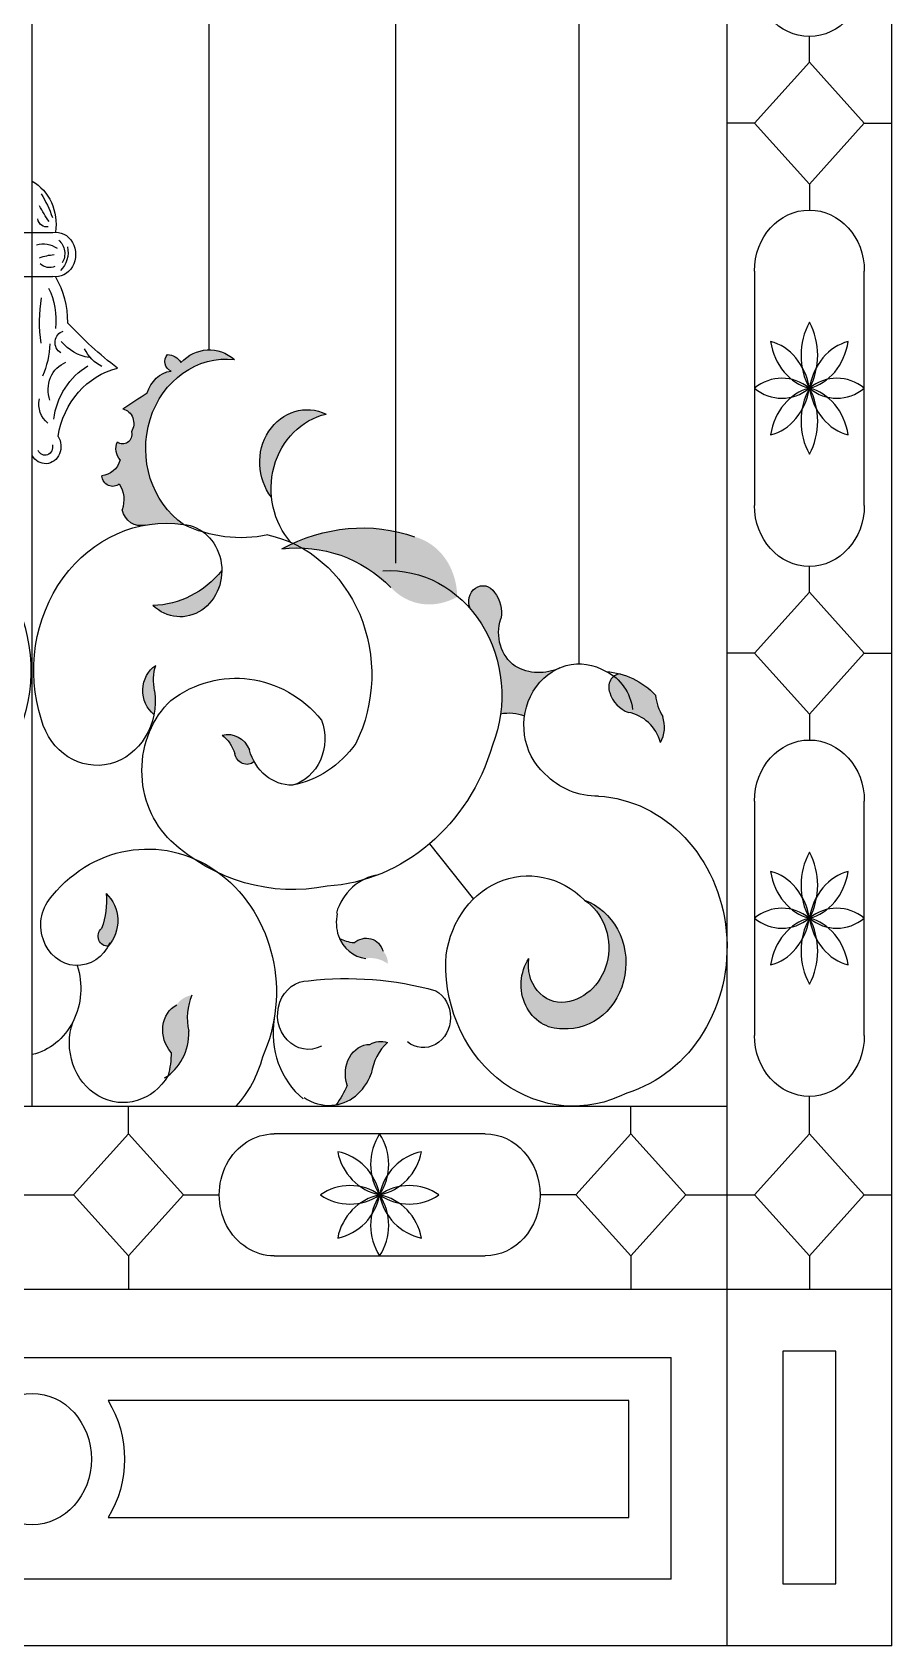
# Model space of a CAD drawing. Header units: inches. Extents: x -12530 to 36157, y 78659 to 110077.
# Drawn here: x 18102 to 18782, y 94033 to 95311 of the extents above; entities that cross this region are included whole.
import ezdxf

# ---------------------------------------------------------------- set-up
doc = ezdxf.new("R2010")
doc.units = ezdxf.units.IN
doc.header["$MEASUREMENT"] = 0
doc.layers.add('freecads.com', color=7, linetype='Continuous')

msp = doc.modelspace()

# ---------------------------------------------------------------- hatches: boundary and pattern name
at = {"layer": 'freecads.com'}
h = msp.add_hatch(color=256, dxfattribs=at)
edge = h.paths.add_edge_path()
edge.add_ellipse((18207.72315968968, 94805.46866139612), major_axis=(-4.5854e-12, 116.5835877526698), ratio=0.9000000000000405, start_angle=-6.717731188729216, end_angle=9.26898986145664)
edge.add_ellipse((18187.484319753, 94937.12851185323), major_axis=(1.4206e-12, 17.03069006768392), ratio=0.9000000000000301, start_angle=106.8556122355607, end_angle=185.1172944155285, ccw=False)
edge.add_ellipse((18155.24168733367, 94940.82110228678), major_axis=(-2.0308e-12, 21.04608677925461), ratio=0.9000000000001914, start_angle=244.9095590815732, end_angle=308.943239096976)
edge.add_ellipse((18165.26984415263, 94960.84599027182), major_axis=(2.5144e-12, 9.643829878263347), ratio=0.9000000000002799, start_angle=98.73984639412112, end_angle=214.6800453834024, ccw=False)
edge.add_ellipse((18155.39856049531, 94978.0665208842), major_axis=(-2.6198e-12, 18.59619225577659), ratio=0.9000000000001048, start_angle=183.9296970914239, end_angle=249.6263992453699)
edge.add_ellipse((18178.72953815426, 94980.86602040978), major_axis=(8.9505e-12, 12.01058955592117), ratio=0.9000000000005918, start_angle=60.021901124770125, end_angle=139.3789961253951, ccw=False)
edge.add_ellipse((18173.40892487778, 94992.50120788936), major_axis=(6.139e-13, 7.730871376372395), ratio=0.9000000000001046, start_angle=144.9935441480947, end_angle=284.9260494996053)
edge.add_ellipse((18171.46963569742, 95000.95003051937), major_axis=(-1.19758e-11, 11.73514588659041), ratio=0.9000000000001639, start_angle=232.642620016947, end_angle=350.4584289200989)
edge.add_ellipse((18309.51203697264, 94781.3897204357), major_axis=(-7.43843e-11, 276.1786654738967), ratio=0.9000000000000699, start_angle=385.61757893406786, end_angle=390.4958478961771, ccw=False)
edge.add_ellipse((18214.83007040834, 95016.7377189741), major_axis=(-1.56954e-11, 26.04826038290694), ratio=0.9000000000000602, start_angle=367.33515975322933, end_angle=429.2778540634089, ccw=False)
edge.add_ellipse((18213.80100919742, 95050.04660668003), major_axis=(4.0607e-12, 7.941785819244253), ratio=0.8999999999998554, start_angle=42.95399225192102, end_angle=163.0680128390384, ccw=False)
edge.add_ellipse((18208.41432216504, 95040.74796876324), major_axis=(3.9689e-12, 14.82096985980082), ratio=0.9000000000000627, start_angle=307.8523188130344, end_angle=359.04237948570943, ccw=False)
edge.add_ellipse((18241.81346227236, 95023.13826498901), major_axis=(-5.1392e-12, 36.12050366511682), ratio=0.9000000000000133, start_angle=324.9406769990343, end_angle=400.7193260942011, ccw=False)
edge.add_ellipse((18255.26096876719, 94981.10656648409), major_axis=(9.36e-12, 70.89024083653008), ratio=0.9000000000000923, start_angle=-5.300160944402986, end_angle=150.5340839593315)
h = msp.add_hatch(color=256, dxfattribs=at)
edge = h.paths.add_edge_path()
edge.add_ellipse((18319.26202529188, 94970.1643779363), major_axis=(-2.139e-12, 41.74178079067903), ratio=0.9000000000000634, start_angle=-21.532625905498207, end_angle=134.379253564923, ccw=False)
edge.add_ellipse((18345.02855956123, 94949.24814959188), major_axis=(-6.0754e-12, 60.32472191662698), ratio=0.9000000000000706, start_angle=10.23801905301842, end_angle=97.04882881772107)
h = msp.add_hatch(color=256, dxfattribs=at)
edge = h.paths.add_edge_path()
edge.add_ellipse((18302.23257349666, 94769.07448162435), major_axis=(38.92548546255083, 129.0627295193005), ratio=0.8718114887687981, start_angle=337.5387016340217, end_angle=378.1222940538711, ccw=False)
edge.add_ellipse((18419.46900007288, 94910.23822797133), major_axis=(15.32011197602117, 50.79591030576071), ratio=0.871811488769328, start_angle=155.8886485557708, end_angle=218.6154081667703)
edge.add_ellipse((18389.92800826605, 94858.70359293302), major_axis=(15.7478774762002, 52.2142248723132), ratio=0.8718114887690873, start_angle=-67.22055746691537, end_angle=1.48337825131127)
edge.add_ellipse((18352.3208228638, 94757.74948307194), major_axis=(46.82047505431898, 155.2396389174548), ratio=0.8718114887691873, start_angle=-1.923917459964367, end_angle=37.04626844481012)
h = msp.add_hatch(color=256, dxfattribs=at)
edge = h.paths.add_edge_path()
edge.add_ellipse((18218.74895480167, 94884.55827799143), major_axis=(-4.94e-12, 36.62144581180493), ratio=0.9000000000001168, start_angle=142.1254901543923, end_angle=270.00000000010164, ccw=False)
edge.add_ellipse((18195.75434958826, 94940.40586065804), major_axis=(-1.84772e-11, 83.57144620622188), ratio=0.9000000000000756, start_angle=180.990040176504, end_angle=225.0544885564931)
h = msp.add_hatch(color=256, dxfattribs=at)
edge = h.paths.add_edge_path()
edge.add_ellipse((18478.72258771044, 94728.93929006469), major_axis=(1.31852e-11, 42.85655049576289), ratio=0.899999999999661, start_angle=-17.37338950025716, end_angle=8.447245256461791)
edge.add_ellipse((18384.24593692359, 94785.54683749181), major_axis=(-3.4047e-12, 99.03776540563756), ratio=0.9000000000000746, start_angle=260.775934715958, end_angle=316.6914325356056)
edge.add_ellipse((18458.4104470174, 94860.14553976653), major_axis=(-3.27374e-11, 12.43371921793231), ratio=0.9000000000009851, start_angle=-52.7547761774444, end_angle=122.6256027591765, ccw=False)
edge.add_ellipse((18451.90090232868, 94851.25624109268), major_axis=(7.8853e-12, 23.64741839940155), ratio=0.9000000000001669, start_angle=256.8798889739799, end_angle=315.300328021169, ccw=False)
edge.add_ellipse((18498.85541321214, 94835.19213943942), major_axis=(-2.7358e-12, 31.11705245623727), ratio=0.9000000000000778, start_angle=66.77778840944248, end_angle=150.4310089923047)
edge.add_ellipse((18502.83909903288, 94849.15523751013), major_axis=(-8.7958e-12, 45.44047698580534), ratio=0.9000000000001911, start_angle=154.8451926545483, end_angle=198.5385522371447)
edge.add_ellipse((18534.738557442, 94761.93301233012), major_axis=(2.18455e-11, 48.74596068857449), ratio=0.9000000000000641, start_angle=21.53945961258819, end_angle=80.20184248678468)
h = msp.add_hatch(color=256, dxfattribs=at)
edge = h.paths.add_edge_path()
edge.add_ellipse((18229.57734425249, 94797.85745484175), major_axis=(-4.7367e-12, 35.4951066542811), ratio=0.9000000000000072, start_angle=68.93400498987563, end_angle=105.2221253024186)
edge.add_ellipse((18152.94359086296, 94781.57599571662), major_axis=(5.7577e-12, 51.27496435613957), ratio=0.9000000000004758, start_angle=256.1697035932841, end_angle=279.75232032412583, ccw=False)
edge.add_ellipse((18210.21893553103, 94789.4748735479), major_axis=(-5.3132e-12, 23.34560863934747), ratio=0.9000000000000223, start_angle=28.413794350555804, end_angle=147.238640839223, ccw=False)
h = msp.add_hatch(color=256, dxfattribs=at)
edge = h.paths.add_edge_path()
edge.add_ellipse((18579.62704216065, 94794.34976522428), major_axis=(-9.244376083837063, 21.82649922807304), ratio=0.9194256280261436, start_angle=84.1093875071391, end_angle=141.7391165750509, ccw=False)
edge.add_ellipse((18568.59807540996, 94791.53187665851), major_axis=(-4.43394871399843, 10.46880582309304), ratio=0.9194256280254974, start_angle=345.23011914559913, end_angle=447.08364880403667, ccw=False)
edge.add_ellipse((18556.21683952799, 94743.8588335044), major_axis=(-23.97241523516589, 56.60023974396677), ratio=0.9194256280234485, start_angle=294.18799935249876, end_angle=326.67426771039095, ccw=False)
edge.add_ellipse((18628.62826359772, 94787.27692524044), major_axis=(-14.07196300887336, 33.22470732003814), ratio=0.9194256280197137, start_angle=69.51201642746857, end_angle=100.1990422773491)
edge.add_ellipse((18578.58987905308, 94762.13324791483), major_axis=(-9.859864983819248, 23.27970362792934), ratio=0.9194256280237061, start_angle=213.148531929198, end_angle=264.44727108964236, ccw=False)
edge.add_ellipse((18570.50897701352, 94741.0851872991), major_axis=(-12.46583806526387, 29.43255471589612), ratio=0.9194256280233375, start_angle=261.4412234721786, end_angle=331.4204012319763)
h = msp.add_hatch(color=256, dxfattribs=at)
edge = h.paths.add_edge_path()
edge.add_ellipse((18237.2454770661, 94730.25468204872), major_axis=(-4.05925e-11, 28.99404356354173), ratio=0.90000000000006, start_angle=-69.14636885216213, end_angle=-31.44499319461921)
edge.add_ellipse((18256.38807732061, 94733.83497477438), major_axis=(3.652e-12, 20.99998033339152), ratio=0.9000000000001, start_angle=297.09651340306937, end_angle=372.3789630265686, ccw=False)
edge.add_ellipse((18307.60746619896, 94754.04850971782), major_axis=(1.938741e-10, 39.52441947760776), ratio=0.9000000000007753, start_angle=108.554809609861, end_angle=124.5923893996712)
edge.add_ellipse((18271.56972752647, 94742.08682434505), major_axis=(5.4836e-12, 10.98310402375766), ratio=0.9000000000000895, start_angle=104.1426395385052, end_angle=213.2095636643839, ccw=False)
h = msp.add_hatch(color=256, dxfattribs=at)
edge = h.paths.add_edge_path()
edge.add_ellipse((18144.09371188614, 94607.18157960144), major_axis=(5.7353e-12, 28.02075723601832), ratio=0.9000000000000872, start_angle=221.6662526997738, end_angle=323.4876510018291, ccw=False)
edge.add_ellipse((18160.99250615937, 94595.10855953331), major_axis=(6.3114e-12, 7.906331897012716), ratio=0.8999999999999021, start_angle=36.02932832403633, end_angle=186.0536698180504, ccw=False)
edge.add_ellipse((18110.72259475953, 94622.70146912262), major_axis=(-4.794e-13, 55.21963327827626), ratio=0.8999999999999081, start_angle=244.9097059920427, end_angle=277.0640736111133)
h = msp.add_hatch(color=256, dxfattribs=at)
edge = h.paths.add_edge_path()
edge.add_ellipse((18524.70208803444, 94573.83783891203), major_axis=(-4.24875e-11, 52.13951056969467), ratio=0.9000000000000161, start_angle=176.3813482415791, end_angle=344.19065453909406, ccw=False)
edge.add_ellipse((18519.90706996005, 94556.55227569032), major_axis=(-1.14696e-11, 34.76597881352491), ratio=0.9000000000001162, start_angle=50.25797869055867, end_angle=182.4828584501136, ccw=False)
edge.add_ellipse((18520.93805803116, 94572.03984965303), major_axis=(-6.0725e-12, 29.46909751154169), ratio=0.9000000000000627, start_angle=78.42557814748938, end_angle=185.4929446251343)
edge.add_ellipse((18518.82979986528, 94586.01121807925), major_axis=(-1.62877e-11, 43.61845059917528), ratio=0.900000000000085, start_angle=186.494373397492, end_angle=332.0208406989598)
h = msp.add_hatch(color=256, dxfattribs=at)
edge = h.paths.add_edge_path()
edge.add_ellipse((18369.83964969074, 94572.25138270821), major_axis=(5.009864738682519, 13.88714289861409), ratio=0.8893395283119946, start_angle=-66.18053301609322, end_angle=-21.54663952724054)
edge.add_ellipse((18365.00098007631, 94576.91864291538), major_axis=(5.694476751295201, 15.7848597721224), ratio=0.8893395283098342, start_angle=-46.85271922235672, end_angle=54.2737209156343)
edge.add_ellipse((18364.21826231642, 94635.43262565498), major_axis=(15.81863385901831, 43.84861474632319), ratio=0.889339528326252, start_angle=175.4756701292507, end_angle=189.9479575073554, ccw=False)
edge.add_ellipse((18370.46973922618, 94608.0881228241), major_axis=(10.56747005852948, 29.29260058649094), ratio=0.8893395283121519, start_angle=140.4796338380735, end_angle=190.8278062491492)
edge.add_ellipse((18367.31224744795, 94548.93922663949), major_axis=(9.898040700265534, 27.43696941750098), ratio=0.8893395283103689, start_angle=346.65007889013043, end_angle=383.2393994338501, ccw=False)
h = msp.add_hatch(color=256, dxfattribs=at)
edge = h.paths.add_edge_path()
edge.add_ellipse((18231.54720209881, 94527.47659701026), major_axis=(-6.658111742019363, 20.13135067379417), ratio=0.8798393222570782, start_angle=-8.925071848535813, end_angle=31.1650845089606)
edge.add_ellipse((18226.40851942673, 94519.05967057598), major_axis=(-7.567961312495769, 22.88235598409579), ratio=0.8798393222577274, start_angle=7.278185127621989, end_angle=118.8275751387476)
edge.add_ellipse((18151.83974399885, 94507.91297718837), major_axis=(-21.02296914510472, 63.56468328225576), ratio=0.8798393222500511, start_angle=229.791309642161, end_angle=247.0877720047407, ccw=False)
edge.add_ellipse((18185.68978710361, 94522.3984583279), major_axis=(-14.04417088098602, 42.4637104160437), ratio=0.879839322258338, start_angle=193.79821151882, end_angle=248.1661357135966)
edge.add_ellipse((18261.73664358502, 94527.44254789728), major_axis=(-13.15449906295414, 39.77371420460613), ratio=0.8798393222580411, start_angle=399.8635129521614, end_angle=443.43469232974684, ccw=False)
h = msp.add_hatch(color=256, dxfattribs=at)
edge = h.paths.add_edge_path()
edge.add_ellipse((18378.2357426914, 94490.23295310268), major_axis=(-3.392412962202347, 21.37884641057298), ratio=0.8442340252850884, start_angle=-21.59777630905757, end_angle=16.64558379523673)
edge.add_ellipse((18370.43308146818, 94484.91483771068), major_axis=(-3.855995671003723, 24.30032549848736), ratio=0.8442340252841631, start_angle=-5.700698225543698, end_angle=102.774144355799)
edge.add_ellipse((18298.35122994714, 94508.88370786377), major_axis=(-10.71153440866271, 67.50364757089142), ratio=0.8442340252845262, start_angle=213.7470164459461, end_angle=229.9077664985274, ccw=False)
edge.add_ellipse((18334.56632618061, 94506.59205751232), major_axis=(-7.155726606356456, 45.0950936038493), ratio=0.8442340252861256, start_angle=180.5008296908084, end_angle=230.9341419176615)
edge.add_ellipse((18405.73286271618, 94476.38582893656), major_axis=(-6.70242478082758, 42.23840421529459), ratio=0.8442340252848799, start_angle=384.6267560571625, end_angle=425.7915198135081, ccw=False)

# ---------------------------------------------------------------- linework, layer by layer
for p, q in [((18651.69142750926, 94033.30365418523), (18651.69142750926, 96566.19743068157)), ((18782.07378122442, 94033.30365418523), (18782.07378122442, 96566.19743068157)), ((18101.65584603498, 94460.5349116082), (18101.65584603498, 96421.32814877453)), ((18534.738557442, 94810.67897302256), (18534.738557442, 96286.82343528025)), ((18389.56628093696, 94890.44871188934), (18389.56628093696, 96053.22444744674)), ((18241.81346227236, 95059.25876865687), (18241.81346227236, 95966.04866136528)), ((18716.88260436741, 95287.02534298637), (18716.88260436741, 95307.41034399535)), ((18673.38600206668, 95238.69578487574), (18716.88260436741, 95287.02534298637)), ((18716.88260436741, 95287.02534298637), (18760.37920666698, 95238.69578487574)), ((18673.38600206668, 95238.69578487574), (18651.69142750926, 95238.69578487574)), ((18716.88260436741, 95190.36622676512), (18673.38600206668, 95238.69578487574)), ((18760.37920666698, 95238.69578487574), (18716.88260436741, 95190.36622676512)), ((18760.37920666698, 95238.69578487574), (18782.07378122442, 95238.69578487574)), ((18716.88260436741, 95190.36622676512), (18716.88260436741, 95169.98122575143)), ((18085.50097528218, 95152.32255669976), (18117.81071678897, 95152.32255669976)), ((18085.50097528218, 95117.24979318683), (18117.81071678897, 95117.24979318683)), ((18673.38600206668, 95121.65166764554), (18673.38600206668, 94936.14420654546)), ((18760.37920666698, 94936.14420654546), (18760.37920666698, 95121.65166764554)), ((18716.88260436741, 94867.42964742587), (18716.88260436741, 94887.81464843484)), ((18673.38600206668, 94819.10008931524), (18716.88260436741, 94867.42964742587)), ((18716.88260436741, 94867.42964742587), (18760.37920666698, 94819.10008931524)), ((18673.38600206668, 94819.10008931524), (18651.69142750926, 94819.10008931524)), ((18716.88260436741, 94770.77053120462), (18673.38600206668, 94819.10008931524)), ((18760.37920666698, 94819.10008931524), (18716.88260436741, 94770.77053120462)), ((18760.37920666698, 94819.10008931524), (18782.07378122442, 94819.10008931524)), ((18716.88260436741, 94770.77053120462), (18716.88260436741, 94750.38553019095)), ((18673.38600206668, 94702.05597208503), (18673.38600206668, 94516.54851098495)), ((18760.37920666698, 94516.54851098495), (18760.37920666698, 94702.05597208503)), ((18416.09806761715, 94668.0650592061), (18450.88054072172, 94624.48147945097)), ((18716.88260436741, 94438.60194741082), (18716.88260436741, 94468.21895287433)), ((17551.6202645607, 94460.5349116082), (18651.69142750926, 94460.5349116082)), ((18177.88548239748, 94438.60194741082), (18177.88548239748, 94460.53491161292)), ((18575.46179114558, 94438.60194741082), (18575.46179114558, 94460.53491161292)), ((18134.38888009791, 94390.2723893049), (18177.88548239748, 94438.60194741082)), ((18177.88548239748, 94438.60194741082), (18221.3820846982, 94390.2723893049)), ((18460.15199426549, 94438.60194741082), (18293.19527927873, 94438.60194741082)), ((18575.46179114558, 94438.60194741082), (18531.96518884601, 94390.2723893049)), ((18618.95839344514, 94390.2723893049), (18575.46179114558, 94438.60194741082)), ((18716.88260436741, 94438.60194741082), (18673.38600206668, 94390.2723893049)), ((18760.37920666698, 94390.2723893002), (18716.88260436741, 94438.60194741082)), ((18068.92281197206, 94390.2723893049), (18134.38888009791, 94390.2723893049)), ((18177.88548239748, 94341.94283119428), (18134.38888009791, 94390.2723893049)), ((18221.3820846982, 94390.2723893049), (18177.88548239748, 94341.94283119428)), ((18221.3820846982, 94390.2723893049), (18249.698676978, 94390.2723893049)), ((18531.96518884601, 94390.2723893049), (18503.64859656625, 94390.2723893049)), ((18531.96518884601, 94390.2723893049), (18575.46179114558, 94341.94283119428)), ((18575.46179114558, 94341.94283119428), (18618.95839344514, 94390.2723893049)), ((18618.95839344514, 94390.2723893049), (18673.38600206668, 94390.2723893049)), ((18673.38600206668, 94390.2723893049), (18716.88260436741, 94341.94283119428)), ((18716.88260436741, 94341.94283119428), (18760.37920666698, 94390.2723893002)), ((18760.37920666698, 94390.2723893002), (18782.07378122442, 94390.2723893002)), ((18177.88548239748, 94341.94283119428), (18177.88548239748, 94315.66562970587)), ((18293.19527927873, 94341.94283119428), (18460.15199426549, 94341.94283119428)), ((18575.46179114558, 94341.94283119428), (18575.46179114558, 94315.66562970587)), ((18716.88260436741, 94341.94283119428), (18716.88260436741, 94315.66562970587)), ((17421.23791084554, 94315.66562970587), (18782.07378122442, 94315.66562970587)), ((17595.7459592749, 94261.45089440307), (18607.56573279507, 94261.45089440307)), ((18607.56573279507, 94086.06163534727), (18607.56573279507, 94261.45089440307)), ((18737.94808651259, 94266.63708002109), (18695.81712222226, 94266.63708002109)), ((18695.81712222226, 94266.63708002109), (18695.81712222226, 94082.33220386531)), ((18737.94808651259, 94082.33220386531), (18737.94808651259, 94266.63708002109)), ((18573.9278856753, 94227.3474996566), (18161.65595154475, 94227.3474996566)), ((18573.9278856753, 94134.78101856135), (18573.9278856753, 94227.3474996566)), ((18161.65595154475, 94134.78101856135), (18573.9278856753, 94134.78101856135)), ((18607.56573279507, 94086.06163534727), (17595.7459592749, 94086.06163534727)), ((18695.81712222226, 94082.33220386531), (18737.94808651259, 94082.33220386531)), ((18782.07378122442, 94033.30365418523), (17421.23791084554, 94033.30365418523))]:
    msp.add_line(p, q, dxfattribs=at)
at = {"layer": 'freecads.com', "extrusion": (0, 0, -1)}
for centre, major_axis, ratio, start_param, end_param in [((18716.88260436741, 95355.73990210597), (9.5671e-12, 48.32955811071915), 0.900000000000079, 1.570796326794718, 4.712388980384511), ((18085.99474915989, 95158.6155042866), (-2.46714e-11, 38.33332083374083), 0.9000000000000424, 0.4711878168462969, 1.731052833067547), ((18035.42098845546, 95127.70042870211), (-5.399002e-10, 98.29968707944377), 0.8999999999994052, 0.9756035095100497, 1.191687485902864), ((18191.93842206513, 95227.77244177676), (1.1947916e-09, 108.6457969562231), 0.9000000000008141, 4.047888873301316, 4.186810977435047), ((18716.88260436741, 95121.65166764554), (-6.7242e-12, 48.32955811071915), 0.9000000000000326, -1.570796326794771, 1.570796326795021), ((18112.97762993941, 95164.45276415597), (3.1669e-12, 7.857835950609535), 0.8999999999999527, 2.953387246208549, 4.523638928819854), ((18110.49665808848, 95120.52382315075), (-1.75734e-11, 22.70892516614043), 0.9000000000002728, -0.270329551352867, 0.5539263763956886), ((18120.05266832917, 95134.7861749386), (-1.98946e-11, 17.71242646947512), 0.9000000000000609, -0.1411067612368546, 3.28269941482957), ((18115.80000705649, 95135.61272347478), (-8.604e-13, 12.89150667985028), 0.9000000000000227, 0.6231230816383438, 2.1946078129651), ((18121.79552825076, 95085.31218928075), (1.602324e-10, 49.4845216485364), 0.9000000000015079, -0.3302276235247294, -0.0643400256695528), ((18113.11156470642, 95136.60971334919), (-4.125e-13, 18.73557451341772), 0.9000000000000442, 1.337630349915205, 2.447808801584221), ((18115.59635653224, 95137.86573630241), (-8.9438e-12, 13.47486283238467), 0.8999999999998436, 2.805724659064299, 3.816836155172053), ((18068.74044066108, 95080.80357592033), (2.72151e-11, 67.5727344355349), 0.9000000000001953, 1.004206950764875, 1.570796326794533), ((18074.40649871976, 95083.50280041728), (1.49477e-11, 51.08687932771449), 0.9000000000002117, 1.065168304723926, 1.712463535588059), ((18201.44622620171, 95081.4840164948), (-7.2517e-12, 104.4605045075815), 0.8999999999997491, 4.549418756475874, 4.895771824493945), ((18335.4361245807, 95315.3841518916), (6.964022e-10, 327.6541837704775), 0.9000000000000131, 3.740744732890506, 3.91442010992132), ((18128.11308227097, 95065.04273708459), (-5.3192e-12, 9.28725729977749), 0.900000000000017, 3.62545606012407, 6.053388398299327), ((18151.85259794071, 95094.08778578434), (5.16562e-11, 41.33509857316782), 0.8999999999999454, 3.280047358397027, 3.965440827257356), ((18058.41500990613, 95066.8162755399), (6.56844e-11, 63.62061689509031), 0.8999999999997241, 1.612433289529831, 2.032844227171661), ((18167.85738442875, 95074.73529764776), (-4.98496e-11, 31.16593701527256), 0.9000000000001037, 3.552932756091343, 4.224556868048723), ((18255.26096876719, 94981.10656648409), (8.6438e-12, 70.89024083653185), 0.9000000000001218, 3.702177211746151, 6.385900357865359), ((18213.80100919742, 95050.04660668003), (-3.5242e-12, 7.94178581924573), 0.9000000000001941, 3.467769786712297, 5.480850093725949), ((18208.41432216504, 95040.74796876324), (3.4252e-12, 14.82096985979198), 0.9000000000001824, 0.0185702954867046, 0.9604538289930983), ((18241.81346227236, 95023.13826498901), (1.09793e-11, 36.12050366511961), 0.9000000000000945, -0.7630943850482784, 0.6622547255396168), ((18135.13185416874, 95027.60219014334), (-1.03017e-11, 23.19157329393423), 0.9000000000001129, 4.348800230106564, 5.944352062230766), ((18169.81096042788, 94995.57007157365), (1.70057e-11, 57.56494887606797), 0.9000000000001019, -1.418658936613637, -0.4834983980188639), ((18182.01342612047, 94978.61700620435), (7.7613e-12, 67.71468697597254), 0.9000000000001119, -1.390748181120606, -0.2129097140193821), ((18214.83007040834, 95016.7377189741), (-1.53246e-11, 26.04826038291092), 0.9000000000000103, -1.24262828759889, -0.1420661535795553), ((18123.1184545771, 95016.23234874688), (-1.01723e-11, 18.01786873403544), 0.9000000000001216, 3.740999271156791, 4.949039346102685), ((18309.51203697264, 94781.3897204357), (1.0781642e-09, 276.1786654740807), 0.9000000000004362, -0.5794523542916924, -0.4895221190675987), ((18319.26202529188, 94970.1643779363), (-5.9063e-12, 41.74178079067942), 0.9000000000001485, 3.990335856728838, 6.696358745509821), ((18171.46963569742, 95000.95003051937), (9.3861e-12, 11.73514588659646), 0.9000000000000943, 0.1846378930303472, 2.172772431998162), ((18345.02855956123, 94949.24814959188), (2.1726e-12, 60.32472191662924), 0.9000000000000955, 3.931689225901894, 6.085134362186433), ((18112.12136602337, 94982.76254454227), (-8.8869e-12, 13.62065146211899), 0.9000000000003368, 0.9447824849474173, 4.164699188205601), ((18173.40892487778, 94992.50120788936), (2.621e-12, 7.730871376371963), 0.9000000000000099, 1.335336738142089, 3.802895711533746), ((18111.7870297899, 94982.51216323124), (4.33179e-11, 6.658698049643351), 0.8999999999991359, 1.331363317283759, 4.273625617572673), ((18178.72953815426, 94980.86602040978), (-7.17e-13, 12.01058955592481), 0.9000000000000143, 3.902953067392728, 5.191244195138191), ((18155.39856049531, 94978.0665208795), (1.53511e-11, 18.596192255781), 0.9000000000001822, 1.89335820581477, 3.065413801648679), ((18165.26984415263, 94960.8459902671), (-1.61983e-11, 9.643829878262668), 0.8999999999998959, 2.486169326002187, 4.574901890787094), ((18155.24168733367, 94940.82110228678), (2.6185e-12, 21.04608677925768), 0.9000000000000467, 0.9419622229548467, 1.969620349545215), ((17995.58853238028, 94805.46866139612), (6.556e-13, 116.5835877526729), 0.9000000000001032, -0.1301345477083342, 1.91225283215531), ((18207.72315968968, 94805.46866139612), (3.2125e-12, 116.5835877526732), 0.9000000000001053, 4.370932475024225, 6.413319854887904), ((18187.484319753, 94937.12851185323), (-1.46634e-11, 17.03069006767737), 0.9000000000000529, 2.9024316937719, 4.446181412673372), ((18716.88260436741, 94936.14420654075), (1.978e-13, 48.32955811071017), 0.9000000000000603, 1.570796326794893, 4.712388980384686), ((18218.74895480167, 94884.55827799143), (-3.5246e-12, 36.6214458118066), 0.9000000000001243, 0.0786657605470118, 3.854263146514468), ((18266.97823344665, 95037.65081481397), (-2.46574e-11, 127.135495600827), 0.90000000000019, 2.955476984326325, 3.551874058188866), ((18269.13092798663, 94802.15243065832), (-1.18576e-11, 112.5602319201264), 0.9000000000001023, 0.1888751897756387, 2.075875446441593), ((18352.3208228638, 94757.74948306724), (46.820475054485, 155.2396389174206), 0.871811488769873, -0.7135998405893947, 0.0385114353707858), ((18302.23257349666, 94769.07448162435), (38.92548546242076, 129.0627295193408), 0.8718114887696176, -0.3591244022518496, 0.4428042199798057), ((18195.75434958826, 94940.40586065804), (5.769e-12, 83.57144620621018), 0.9000000000000857, 2.302665772436566, 3.122393700871819), ((18384.2459369224, 94785.54683749181), (5.5232e-12, 99.03776540563328), 0.9000000000001072, -0.0556319333053992, 1.977889949256436), ((18458.4104470174, 94860.14553976653), (-4.15023e-11, 12.4337192179267), 0.9000000000014656, 4.189697762222067, 7.253899422649789), ((18451.90090232868, 94851.25624109268), (-2.8028e-12, 23.64741839940386), 0.9000000000000135, 0.8327656016259719, 1.777567840441324), ((18498.85541321214, 94835.19213943942), (-9.764e-12, 31.1170524562363), 0.9000000000000838, 3.704068413748502, 5.080902073462044), ((18262.92963970763, 94697.28390016493), (7.536e-13, 102.0247025178798), 0.9000000000000875, -0.5949899665105349, 0.830328711914575), ((18534.738557442, 94761.93301233012), (-1.50831e-11, 48.74596068857549), 0.9000000000000319, 3.809368356364837, 6.792402854479727), ((18210.21893553103, 94789.4748735479), (-1.73912e-11, 23.34560863934525), 0.9000000000000865, 3.762316371242576, 5.741941732226841), ((18229.57734425249, 94797.85745484175), (-1.20751e-11, 35.49510665425465), 0.9000000000003687, 4.472218098645647, 5.04609195173033), ((18502.83909903288, 94849.15523751013), (-3.147e-12, 45.44047698581769), 0.9000000000001657, 2.726302666203352, 3.622511378591658), ((18542.65906774467, 94769.07043765955), (-1.60303e-11, 38.45441308444426), 0.9000000000000362, 0.3996598976912797, 1.426788446941214), ((18556.21683952799, 94743.8588335044), (-23.9724152364729, 56.60023974353192), 0.9194256280236377, 0.4300876634369466, 1.179155046814456), ((18152.94359086296, 94781.57599571662), (4.34804e-11, 51.27496435616503), 0.899999999999977, 1.417326861766107, 4.41251736984207), ((18254.35493771501, 94726.17234010868), (7.7443e-12, 73.23255905173167), 0.9000000000000699, 3.850188834603272, 5.574589126165916), ((18478.72258771044, 94728.93929005996), (-1.53019e-11, 42.85655049575507), 0.9000000000003169, -0.163537242087306, 0.3345658933480187), ((18298.95711384896, 94751.48620225026), (-6.76e-13, 38.19134334955369), 0.9000000000000405, 1.177764192479003, 2.887190295731736), ((18256.38807732061, 94733.83497477438), (2.4396e-12, 20.99998033339035), 0.9000000000000188, -0.239197182706077, 1.139258054545284), ((18237.2454770661, 94730.254682044), (2.03824e-11, 28.99404356353932), 0.9000000000001586, 0.59678221714832, 1.240512281211266), ((18293.19751043722, 94804.8901820363), (-4.73465e-11, 91.77355093676991), 0.9000000000000508, 2.243759934190726, 2.966232575095476), ((18326.77019952635, 94797.36112359917), (9.2377e-12, 162.9989796042055), 0.9000000000000936, 1.889203483703203, 3.084587454639811), ((18716.88260436741, 94702.05597208503), (-1.4462e-11, 48.32955811071691), 0.9000000000000744, -1.570796326794627, 1.570796326795165), ((18271.56972752647, 94742.08682434505), (3.1516e-12, 10.98310402376366), 0.9000000000001678, 2.512742134314693, 4.489384240252261), ((18307.60746619896, 94754.04850971782), (-5.7912e-12, 39.52441947764395), 0.9000000000001775, 3.141592653584145, 4.419012717864972), ((18547.98484346683, 94771.8450083616), (-4.6263e-12, 65.86619402023237), 0.9000000000001289, 3.109877062348237, 3.891730485922959), ((18543.87992229251, 94586.41941235487), (-1.60848e-11, 119.7772524904006), 0.900000000000093, 0.0555454318176645, 2.874705584132879), ((18192.87473330588, 94550.70900644365), (8.6871e-12, 113.372965971059), 0.9000000000001058, -0.830149891214363, 2.041771232741659), ((18308.0619122663, 94800.27721228793), (2.8069e-12, 168.3581061036339), 0.900000000000085, 2.961999166007355, 3.832869198201137), ((18494.38066352353, 94569.97439866091), (-1.01233e-11, 72.85016236520387), 0.9000000000000978, -1.504293454456714, 0.744020777576766), ((18137.21274773604, 94603.83528570386), (-2.9364e-12, 31.9800472171193), 0.8999999999999804, 2.021635818035128, 5.532011753020733), ((18110.72259475953, 94622.70146912262), (3.1187e-12, 55.2196332782575), 0.9000000000001055, 1.45972743319738, 1.969617960253533), ((18144.09371188497, 94607.18157960144), (1.0175e-12, 28.0207572360181), 0.9000000000001426, 0.6883402814350728, 2.361830748578576), ((18524.70208803444, 94573.83783891203), (-4.5402e-12, 52.13951056969303), 0.900000000000081, 0.3048046297276523, 3.211745671931879), ((18518.82979986528, 94586.01121807925), (-2.12683e-11, 43.61845059917664), 0.9000000000000463, 0.5332343260772427, 3.015776176020558), ((18160.99250615937, 94595.10855953331), (-1.22882e-11, 7.906331897014604), 0.9000000000002952, 3.024298656421723, 5.603501363284304), ((18365.00098007631, 94576.91864291538), (5.694476751346196, 15.78485977210666), 0.8893395283100713, -1.001714438360922, 0.8758966693850901), ((18091.9263220044, 94553.68155086177), (-1.2013e-12, 53.49961949975787), 0.9000000000000632, 1.224201060993326, 2.938123228600406), ((18529.947542011, 94572.7615901512), (8.0818e-12, 112.2266785445765), 0.9000000000000952, 2.708794551327937, 4.730692096684597), ((18519.90706996005, 94556.55227568561), (1.25216e-11, 34.76597881352481), 0.9000000000001257, 3.093450768834948, 5.354807677536909), ((18520.93805803116, 94572.03984965303), (1.13167e-11, 29.46909751153226), 0.9000000000000568, 3.035146777711893, 4.894667808536701), ((18320.27071636702, 94532.60093501807), (-8.7448e-12, 27.12782855110664), 0.9000000000002021, 2.706882120859065, 6.291374864132129), ((18350.95187956961, 94240.65528592397), (-1.7242e-12, 320.8649970288373), 0.9000000000000216, -0.105749226192273, 0.2452821145934982), ((18411.30372071277, 94530.6975641632), (2.5425e-12, 23.83563172394521), 0.9000000000000895, 0.4729770134560143, 3.772219380350923), ((18226.40851942673, 94519.05967057598), (-7.567961312500259, 22.88235598411205), 0.8798393222569636, 4.261422736972061, 6.139033844717947), ((18173.58656655455, 94510.50547711099), (3.05061e-11, 47.23312933141412), 0.9000000000002562, 2.145748853000987, 5.081514165651679), ((18716.88260436741, 94516.54851098025), (1.978e-13, 48.32955811071017), 0.9000000000000603, 1.570796326794893, 4.712388980384686), ((18151.83974399885, 94507.91297718837), (-21.02296914581419, 63.56468328177871), 0.8798393222520067, 1.926828835721428, 2.210285842464625), ((18208.96023770208, 94522.86074251166), (-2.1079e-12, 86.43958180621134), 0.9000000000001032, 1.847274099366734, 2.376088992113581), ((18298.35122994714, 94508.88370786377), (-10.71153440992562, 67.50364757041693), 0.8442340252850093, 2.18867775768148, 2.47213476442528), ((18293.19527927873, 94390.2723893002), (5.4881e-12, 48.32955811071915), 0.9000000000000326, 3.141592653589666, 6.28318530717946), ((18460.15199426549, 94390.2723893049), (-1.3597e-12, 48.32955811072588), 0.9000000000001392, 3.13e-14, 3.141592653589824), ((18101.65584603498, 94181.06425910897), (-1.13913e-11, 52.02246821398677), 0.9000000000001035, 3.141592653590036, 6.283185307179829), ((18101.65584603498, 94181.06425910897), (2.13358e-11, 52.02246821398677), 0.9000000000001035, -4.556e-13, 3.141592653589337), ((18101.65584603498, 94181.06425910897), (6.4717e-12, 81.15786118083503), 0.9000000000001184, 0.9639416192853179, 2.177651034304297)]:
    msp.add_ellipse(centre, major_axis=major_axis, ratio=ratio, start_param=start_param, end_param=end_param, dxfattribs=at)
at = {"layer": 'freecads.com'}
for centre, major_axis, ratio, start_param, end_param in [((18749.33087397666, 95054.98423851063), (-7.02274e-11, 46.85405575904765), 0.8337058137773963, 0.9803202779895951, 2.161272375596602), ((18684.434334757, 95054.98423851063), (2.0618e-11, 46.8540557589399), 0.8337058137800814, 4.121912931580443, 5.302865029191746), ((18678.55984166721, 95019.82276917489), (6.44524e-11, 46.85405575904208), 0.833705813778571, -1.375874212200194, -0.1949221145912858), ((18724.4486246241, 95074.86470626997), (-1.400247e-10, 46.85405575909558), 0.8337058137787552, 1.765718441386516, 2.94667053899354), ((18755.20536706884, 95019.82276917489), (3.62718e-11, 46.85405575900986), 0.8337058137783268, 0.1949221145930611, 1.375874212202095), ((18709.31658411075, 95074.86470626997), (-8.40757e-11, 46.8540557590781), 0.8337058137780547, 3.336514768178436, 4.517466865787834), ((18695.13430321647, 94989.977410125), (3.23382e-11, 46.85405575910986), 0.8337058137771549, -0.5904760488043665, 0.5904760488049137), ((18695.13430321647, 95067.818464066), (-1.139991e-10, 46.85405575898855), 0.8337058137784339, 2.551116604783327, 3.732068702391599), ((18724.4486246241, 94982.93116792104), (8.65936e-11, 46.85405575901337), 0.8337058137781339, 0.1949221145963149, 1.375874212204178), ((18678.55984166721, 95037.9731050161), (-2.199249e-10, 46.85405575888125), 0.8337058137782065, 3.336514768179737, 4.517466865789573), ((18749.33087397666, 95002.81163567567), (-5.2598e-12, 46.85405575904131), 0.8337058137782765, 0.9803202779916415, 2.161272375599638), ((18738.63090551719, 94989.977410125), (3.57028e-11, 46.85405575903348), 0.8337058137788286, -0.5904760488040272, 0.5904760488046091), ((18684.434334757, 95002.81163567567), (3.40541e-11, 46.85405575898658), 0.8337058137801617, 4.121912931579156, 5.302865029190106), ((18738.63090551719, 95067.818464066), (-5.69973e-11, 46.85405575895037), 0.8337058137787723, 2.551116604783404, 3.732068702392085), ((18709.31658411075, 94982.93116792104), (1.38797e-11, 46.85405575898577), 0.8337058137787, -1.37587421220115, -0.1949221145917908), ((18755.20536706884, 95037.9731050161), (-2.80193e-11, 46.85405575896829), 0.8337058137786566, 1.765718441390169, 2.946670538998898), ((18568.59807540996, 94791.53187665851), (-4.433948713690719, 10.46880582323603), 0.9194256280197144, -0.2792607643022447, 1.523991377417552), ((18579.62704216065, 94794.34976522428), (-9.2443760842324, 21.82649922801191), 0.9194256280209335, 1.476218192122722, 2.432612006204676), ((18628.62826359772, 94787.27692524044), (-14.07196300862091, 33.224707320174), 0.9194256280182028, 1.239888615265679, 1.73472683742453), ((18570.50897701352, 94741.0851872991), (-12.46583806519496, 29.43255471585825), 0.9194256280234633, 4.574888644174197, 5.748301831317437), ((18578.58987905308, 94762.13324791483), (-9.859864983913774, 23.27970362789694), 0.9194256280221805, 3.75922070391122, 4.623241214948617), ((18749.33087397666, 94635.38854295012), (-6.65536e-11, 46.85405575904565), 0.8337058137774324, 0.9803202779896892, 2.161272375596696), ((18684.434334757, 94635.38854295012), (2.43276e-11, 46.85405575894193), 0.833705813780045, 4.121912931580538, 5.302865029191841), ((18678.55984166721, 94600.22707360497), (6.44524e-11, 46.85405575904208), 0.833705813778571, -1.375874212200194, -0.1949221145912858), ((18724.4486246241, 94655.26901070945), (-1.400247e-10, 46.85405575909558), 0.8337058137787552, 1.765718441386516, 2.94667053899354), ((18755.20536706884, 94600.22707360497), (3.62718e-11, 46.85405575900986), 0.8337058137783268, 0.1949221145930611, 1.375874212202095), ((18709.31658411075, 94655.26901070945), (-8.40757e-11, 46.8540557590781), 0.8337058137780547, 3.336514768178436, 4.517466865787834), ((18377.58073374465, 94603.42431234554), (13.94153013826489, 38.64535897784499), 0.8893395283109651, 0.436726088326191, 1.634444201339334), ((18695.13430321647, 94570.38171456449), (3.23382e-11, 46.85405575910986), 0.8337058137771549, -0.5904760488043665, 0.5904760488049137), ((18738.63090551719, 94570.38171456449), (3.57028e-11, 46.85405575903348), 0.8337058137788286, -0.5904760488040272, 0.5904760488046091), ((18370.46973922501, 94608.0881228241), (10.56747005844985, 29.29260058589966), 0.8893395283098223, 1.721111318159891, 2.307160184825024), ((18695.13430321647, 94648.22276850075), (-1.195232e-10, 46.85405575899081), 0.8337058137783582, 2.551116604783157, 3.732068702391485), ((18724.4486246241, 94563.33547236052), (8.42012e-11, 46.85405575901549), 0.8337058137780998, 0.194922114596253, 1.375874212204095), ((18678.55984166721, 94618.3774094556), (-2.296201e-10, 46.85405575887828), 0.833705813778249, 3.336514768179492, 4.517466865789388), ((18749.33087397666, 94583.21594011044), (-5.2553e-12, 46.85405575904129), 0.8337058137782767, 0.9803202779916411, 2.161272375599638), ((18684.434334757, 94583.21594011044), (3.40541e-11, 46.85405575898658), 0.8337058137801617, 4.121912931579156, 5.302865029190106), ((18738.63090551719, 94648.22276850075), (-5.15135e-11, 46.85405575894812), 0.8337058137788478, 2.551116604783573, 3.732068702392197), ((18709.31658411075, 94563.33547236052), (1.38797e-11, 46.85405575898577), 0.8337058137787, -1.37587421220115, -0.1949221145917908), ((18755.20536706884, 94618.3774094556), (-2.80193e-11, 46.85405575896829), 0.8337058137786566, 1.765718441390169, 2.946670538998898), ((18370.46973922618, 94608.0881228241), (10.56747005853659, 29.29260058648928), 0.8893395283118035, 2.307160184831766, 3.35342816163274), ((18261.73664358502, 94527.44254789728), (-13.15449906295413, 39.7737142046061), 0.8798393222580413, 0.7592851930627506, 1.469879266440525), ((18343.34157317753, 94515.35134894148), (-9.440459976909757, 59.49338896408109), 0.8442340252852719, 1.194925298238441, 2.392643411251553), ((18185.68978710361, 94522.3984583279), (-14.04417088100561, 42.46371041602661), 0.8798393222585184, 3.327208316702599, 4.373476293503423), ((18405.73286271618, 94476.38582893656), (-6.702424780827622, 42.23840421529454), 0.8442340252848802, 0.4974362711142551, 1.208030344492171), ((18334.56632618061, 94506.59205751232), (-7.155726606389775, 45.09509360383834), 0.844234025286129, 3.065359394750601, 4.111627371551538), ((18334.56632618177, 94506.59205750763), (-7.155726606519659, 45.09509360292216), 0.8442340252851778, 2.479310528068836, 3.065359394734013), ((18411.70211104367, 94414.43716836024), (-2.402415e-10, 43.40277631712901), 0.9715657329159284, 0.9803202779845037, 2.161272375593224), ((18341.64516249938, 94414.43716836024), (3.465244e-10, 43.40277631704974), 0.9715657329158917, 4.121912931587453, 5.302865029196255), ((18384.84128790042, 94432.8532367475), (-3.240051e-10, 43.40277631708667), 0.971565732916356, 1.765718441379724, 2.946670538988653), ((18335.30354451533, 94381.86570013213), (4.751162e-10, 43.40277631713495), 0.9715657329166733, -1.375874212193455, -0.1949221145840774), ((18418.04372902889, 94381.86570013213), (-6.89787e-11, 43.40277631708223), 0.971565732915894, 0.1949221145918258, 1.375874212201198), ((18368.50598564379, 94432.8532367475), (3.276881e-10, 43.40277631706318), 0.971565732916096, 3.336514768193351, 4.517466865801841), ((18353.19596549827, 94354.21875640364), (-1.557939e-10, 43.40277631711364), 0.9715657329142462, -0.5904760488082866, 0.5904760488030778), ((18353.19596549827, 94426.32602220145), (4.342605e-10, 43.40277631707094), 0.9715657329175444, 2.551116604796089, 3.732068702402938), ((18384.84128790042, 94347.69154185758), (-4.626464e-10, 43.4027763171247), 0.9715657329161492, 0.1949221145826252, 1.37587421219163), ((18335.30354451533, 94398.67907847297), (7.622906e-10, 43.4027763171841), 0.9715657329158712, 3.336514768201958, 4.517466865809113), ((18411.70211104367, 94366.10761024489), (-1.93256e-10, 43.40277631711392), 0.9715657329177675, 0.9803202779853226, 2.161272375594634), ((18400.15130804478, 94354.21875640364), (-1.686321e-10, 43.40277631715856), 0.9715657329142802, -0.5904760488101185, 0.5904760488007095), ((18341.64516249938, 94366.10761024489), (7.439805e-10, 43.40277631706743), 0.9715657329163239, 4.121912931597806, 5.302865029206187), ((18418.04372902889, 94398.67907847297), (-5.708235e-10, 43.4027763170791), 0.9715657329166104, 1.765718441376238, 2.946670538984011), ((18368.50598564379, 94347.69154185758), (1.2668188e-09, 43.40277631696019), 0.971565732916494, -1.375874212170981, -0.1949221145611923), ((18400.15130804478, 94426.32602220145), (1.2996e-11, 43.40277631711362), 0.9715657329163468, 2.551116604786958, 3.732068702394975)]:
    msp.add_ellipse(centre, major_axis=major_axis, ratio=ratio, start_param=start_param, end_param=end_param, dxfattribs=at)
at = {"layer": 'freecads.com', "extrusion": (0, 0, -0.9999999999999998)}
for centre, major_axis, ratio, start_param, end_param in [((18364.21826231642, 94635.43262565498), (15.81863385888451, 43.84861474635175), 0.8893395283212354, 2.946876967621999, 3.230333974365601), ((18370.43308146818, 94484.91483771068), (-3.85599567098437, 24.30032549850877), 0.8442340252834389, 4.523271658916907, 6.400882766662855), ((18378.2357426914, 94490.23295310268), (-3.392412962285184, 21.37884641056132), 0.8442340252838682, -0.3403607780643352, 0.4384806799495627)]:
    msp.add_ellipse(centre, major_axis=major_axis, ratio=ratio, start_param=start_param, end_param=end_param, dxfattribs=at)

doc.saveas('drawing.dxf')
